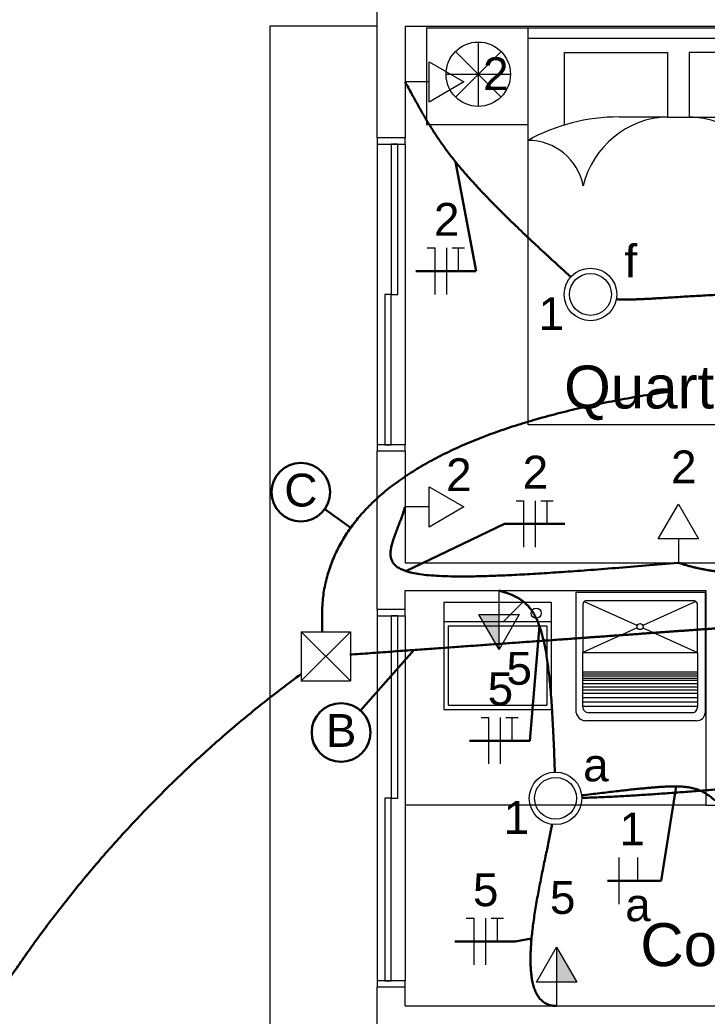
# Model space of a CAD drawing. Header units: inches. Extents: x 82 to 150, y -19 to 82.
# Drawn here: x 90.33 to 94.03, y 12.93 to 18.29 of the extents above; entities that cross this region are included whole.
import ezdxf
from ezdxf.enums import TextEntityAlignment as Align

# ---------------------------------------------------------------- set-up
doc = ezdxf.new("R2010")
doc.units = ezdxf.units.IN
doc.header["$MEASUREMENT"] = 0
doc.linetypes.add('HIDDEN', pattern=[0.375, 0.25, -0.125])
for name, color, linetype, lineweight in [('BASE', 7, 'Continuous', 5), ('DI-Fios', 1, 'Continuous', 30), ('EL-Condutos', 8, 'Continuous', 30), ('EL-Fios', 1, 'Continuous', 20), ('EL-Textos fios', 7, 'Continuous', 30), ('MOVEIS', 253, 'Continuous', 20), ('P-SIMBOL', 5, 'Continuous', 20), ('TEXTO', 7, 'Continuous', 20)]:
    doc.layers.add(name, color=color, linetype=linetype, lineweight=lineweight)
doc.styles.add('Arial', font='arial.ttf')

msp = doc.modelspace()

# ---------------------------------------------------------------- hatches: boundary and pattern name
at = {"layer": 'P-SIMBOL', "linetype": 'Continuous'}
for points in [[(92.9089, 15.0892), (92.9089, 14.9017), (92.8007, 15.0892)], [(93.2178, 13.1127), (93.2178, 13.3002), (93.326, 13.1127)]]:
    msp.add_hatch(color=256, dxfattribs=at).paths.add_polyline_path(points)

# ---------------------------------------------------------------- linework, layer by layer
at = {"layer": 'BASE'}
for p, q in [((92.2547, 17.6517), (92.2547, 18.4017)), ((92.2547, 18.2517), (91.6782, 18.2517)), ((91.6782, 18.2517), (91.6782, 1.4872)), ((92.4047, 18.2517), (92.4047, 17.6517)), ((92.4047, 18.2517), (96.3857, 18.2517)), ((92.4047, 17.6517), (92.2547, 17.6517)), ((92.2547, 15.1162), (92.2547, 15.9672)), ((92.4047, 15.9672), (92.2547, 15.9672)), ((92.4047, 15.9672), (92.4047, 15.3672)), ((92.4047, 15.3672), (97.3722, 15.3672)), ((92.4047, 15.2172), (94.0202, 15.2172)), ((92.4047, 15.1162), (92.4047, 15.2172)), ((94.0202, 15.2172), (94.0202, 14.0637)), ((92.4047, 15.1162), (92.2547, 15.1162)), ((94.0202, 14.0637), (92.4047, 14.0637)), ((94.0202, 14.0637), (94.1702, 14.0637)), ((92.4047, 13.0857), (92.2547, 13.0857)), ((92.2547, 12.7337), (92.2547, 13.0857)), ((92.4047, 12.9847), (92.4047, 13.0857)), ((92.4047, 12.9847), (97.3722, 12.9847))]:
    msp.add_line(p, q, dxfattribs=at)
at = {"layer": 'BASE', "linetype": 'Continuous'}
for p, q in [((92.2547, 17.6172), (92.2547, 16.0017)), ((92.4047, 17.6172), (92.4047, 16.0017)), ((92.2547, 15.0817), (92.2547, 13.1202)), ((92.4047, 15.0817), (92.4047, 13.1202))]:
    msp.add_line(p, q, dxfattribs=at)
for points in [[(92.2547, 17.6517), (92.2547, 17.6172), (92.4047, 17.6172), (92.4047, 17.6517)], [(92.4047, 15.9672), (92.4047, 16.0017), (92.2547, 16.0017), (92.2547, 15.9672)], [(92.2547, 15.1162), (92.2547, 15.0817), (92.4047, 15.0817), (92.4047, 15.1162)], [(92.4047, 13.0857), (92.4047, 13.1202), (92.2547, 13.1202), (92.2547, 13.0857)]]:
    msp.add_lwpolyline(points, dxfattribs=at)
for points in [[(92.3297, 17.6172), (92.3297, 16.8097), (92.3647, 16.8097), (92.3647, 17.6172), (92.3297, 17.6172), (92.3297, 17.6172)], [(92.2952, 16.8097), (92.2952, 16.0017), (92.3297, 16.0017), (92.3297, 16.8097), (92.2952, 16.8097), (92.2952, 16.8097)], [(92.3297, 15.0817), (92.3297, 14.1012), (92.3647, 14.1012), (92.3647, 15.0817), (92.3297, 15.0817), (92.3297, 15.0817)], [(92.2952, 14.1012), (92.2952, 13.1202), (92.3297, 13.1202), (92.3297, 14.1012), (92.2952, 14.1012), (92.2952, 14.1012)]]:
    msp.add_lwpolyline(points, close=True, dxfattribs=at)
at = {"layer": 'DI-Fios'}
for points in [[(92.1119, 15.5556), (91.9722, 15.6553)], [(92.4513, 14.8981), (92.1643, 14.5729)]]:
    msp.add_lwpolyline(points, dxfattribs=at)
for centre in [(91.8439, 15.7469), (92.06, 14.4547)]:
    msp.add_circle(centre, 0.1577, dxfattribs=at)
at = {"layer": 'EL-Condutos', "linetype": 'Continuous'}
for points in [[(93.2941, 16.9042), (93.2306, 16.9618), (93.1708, 17.0164), (93.1148, 17.0684), (93.0622, 17.1177), (93.013, 17.1646), (92.967, 17.2091), (92.9239, 17.2515), (92.8838, 17.2918), (92.8464, 17.3303), (92.8115, 17.367), (92.779, 17.4021), (92.7487, 17.4357), (92.7205, 17.468), (92.6943, 17.4991), (92.6697, 17.5292), (92.6468, 17.5583), (92.6253, 17.5867), (92.6051, 17.6145), (92.5861, 17.6419), (92.5679, 17.6689), (92.5506, 17.6957), (92.5339, 17.7224), (92.5178, 17.7493), (92.5019, 17.7763), (92.4862, 17.8038), (92.4705, 17.8318), (92.4547, 17.8604), (92.4385, 17.8899), (92.4219, 17.9202), (92.4047, 17.9517)], [(95.2481, 16.8139), (95.1389, 16.8167), (95.0345, 16.8188), (94.9349, 16.8203), (94.8397, 16.8212), (94.749, 16.8216), (94.6626, 16.8216), (94.5804, 16.821), (94.5022, 16.8201), (94.4279, 16.8188), (94.3573, 16.8172), (94.2904, 16.8154), (94.2271, 16.8133), (94.1671, 16.811), (94.1103, 16.8085), (94.0567, 16.806), (94.0061, 16.8033), (93.9583, 16.8007), (93.9133, 16.7981), (93.8709, 16.7955), (93.831, 16.793), (93.7934, 16.7907), (93.758, 16.7886), (93.7247, 16.7867), (93.6933, 16.7851), (93.6638, 16.7838), (93.636, 16.7828), (93.6098, 16.7822), (93.5849, 16.7821), (93.5614, 16.7825), (93.5391, 16.7834)], [(93.8722, 15.3672), (93.6959, 15.3521), (93.5329, 15.3387), (93.3829, 15.3271), (93.2452, 15.3172), (93.1195, 15.309), (93.0052, 15.3025), (92.9018, 15.2978), (92.8089, 15.2948), (92.7259, 15.2935), (92.6523, 15.294), (92.5877, 15.2962), (92.5316, 15.3001), (92.4834, 15.3058), (92.4427, 15.3132), (92.409, 15.3223), (92.3817, 15.3332), (92.3605, 15.3457), (92.3447, 15.3601), (92.334, 15.3761), (92.3277, 15.3939), (92.3255, 15.4134), (92.3268, 15.4347), (92.3311, 15.4577), (92.338, 15.4824), (92.3469, 15.5089), (92.3573, 15.5371), (92.3688, 15.567), (92.3809, 15.5987), (92.393, 15.6321), (92.4047, 15.6672)], [(94.8885, 15.3672), (94.8318, 15.3584), (94.7773, 15.3504), (94.7248, 15.3432), (94.6743, 15.3367), (94.6257, 15.3309), (94.579, 15.3259), (94.5341, 15.3215), (94.491, 15.3179), (94.4496, 15.3149), (94.4098, 15.3125), (94.3716, 15.3107), (94.335, 15.3095), (94.2998, 15.3089), (94.266, 15.3089), (94.2336, 15.3094), (94.2026, 15.3104), (94.1727, 15.3118), (94.144, 15.3138), (94.1165, 15.3162), (94.0901, 15.3191), (94.0646, 15.3224), (94.0402, 15.326), (94.0166, 15.3301), (93.9939, 15.3345), (93.972, 15.3392), (93.9508, 15.3443), (93.9303, 15.3496), (93.9104, 15.3552), (93.891, 15.3611), (93.8722, 15.3672)], [(93.2085, 14.2426), (93.2058, 14.3236), (93.2028, 14.3998), (93.1995, 14.4712), (93.1959, 14.5381), (93.1919, 14.6006), (93.1876, 14.6589), (93.1829, 14.7132), (93.1777, 14.7635), (93.1721, 14.8102), (93.1661, 14.8532), (93.1596, 14.8929), (93.1525, 14.9293), (93.1449, 14.9627), (93.1368, 14.9931), (93.128, 15.0208), (93.1186, 15.0459), (93.1086, 15.0686), (93.0979, 15.089), (93.0866, 15.1073), (93.0745, 15.1237), (93.0617, 15.1384), (93.0481, 15.1514), (93.0337, 15.163), (93.0185, 15.1732), (93.0025, 15.1824), (92.9856, 15.1906), (92.9678, 15.1981), (92.9491, 15.2049), (92.9295, 15.2112), (92.9089, 15.2172)], [(93.354, 14.1034), (93.4344, 14.1061), (93.5164, 14.1098), (93.6001, 14.1143), (93.685, 14.1195), (93.7711, 14.1252), (93.858, 14.1315), (93.9456, 14.1382), (94.0337, 14.1451), (94.122, 14.1523), (94.2103, 14.1596), (94.2984, 14.1668), (94.3861, 14.174), (94.4732, 14.181), (94.5594, 14.1876), (94.6446, 14.1939), (94.7285, 14.1996), (94.8109, 14.2048), (94.8916, 14.2092), (94.9703, 14.2129), (95.0469, 14.2156), (95.1212, 14.2174), (95.1928, 14.218), (95.2617, 14.2174), (95.3275, 14.2156), (95.3901, 14.2123), (95.4493, 14.2075), (95.5048, 14.2011), (95.5564, 14.193), (95.6039, 14.1831), (95.6471, 14.1713)], [(93.3526, 14.1172), (93.4032, 14.1231), (93.4509, 14.1287), (93.496, 14.1339), (93.5385, 14.1389), (93.5784, 14.1434), (93.6159, 14.1475), (93.6512, 14.1513), (93.6842, 14.1546), (93.7152, 14.1575), (93.7442, 14.1599), (93.7713, 14.1619), (93.7966, 14.1634), (93.8203, 14.1644), (93.8424, 14.1648), (93.863, 14.1648), (93.8823, 14.1642), (93.9003, 14.163), (93.9172, 14.1612), (93.9331, 14.1589), (93.948, 14.1559), (93.9621, 14.1523), (93.9755, 14.1481), (93.9882, 14.1432), (94.0004, 14.1376), (94.0122, 14.1313), (94.0238, 14.1243), (94.0351, 14.1166), (94.0463, 14.1082), (94.0575, 14.0989), (94.0689, 14.089)], [(93.1943, 13.961), (93.1878, 13.9279), (93.1807, 13.8927), (93.173, 13.8558), (93.1649, 13.8172), (93.1565, 13.7774), (93.1479, 13.7363), (93.1393, 13.6944), (93.1308, 13.6518), (93.1225, 13.6087), (93.1145, 13.5654), (93.107, 13.522), (93.1001, 13.4788), (93.0938, 13.4361), (93.0885, 13.3939), (93.084, 13.3526), (93.0807, 13.3124), (93.0786, 13.2734), (93.0778, 13.236), (93.0784, 13.2003), (93.0807, 13.1666), (93.0846, 13.135), (93.0904, 13.1058), (93.0982, 13.0792), (93.108, 13.0555), (93.12, 13.0348), (93.1344, 13.0173), (93.1512, 13.0034), (93.1707, 12.9932), (93.1928, 12.9869), (93.2178, 12.9847)]]:
    msp.add_spline(points, degree=3, dxfattribs=at)
at = {"layer": 'EL-Condutos', "linetype": 'HIDDEN', "ltscale": 10}
for points in [[(91.9592, 14.9978), (91.9637, 15.1839), (92.0048, 15.3538), (92.0801, 15.5082), (92.1874, 15.6477), (92.3246, 15.7729), (92.4894, 15.8844), (92.6796, 15.983), (92.8929, 16.0691), (93.1273, 16.1435), (93.3803, 16.2068), (93.6499, 16.2595), (93.9338, 16.3024), (94.2298, 16.3361), (94.5356, 16.3611), (94.8491, 16.3781), (95.1681, 16.3879), (95.4902, 16.3909), (95.8134, 16.3878), (96.1353, 16.3792), (96.4538, 16.3658), (96.7667, 16.3482), (97.0717, 16.3271), (97.3666, 16.303), (97.6492, 16.2766), (97.9172, 16.2485), (98.1686, 16.2193), (98.401, 16.1898), (98.6122, 16.1604), (98.8, 16.1319), (98.9622, 16.1049)], [(92.1065, 14.8733), (92.3277, 14.8892), (92.5352, 14.9041), (92.7301, 14.9181), (92.9132, 14.9312), (93.0856, 14.9436), (93.2482, 14.9552), (93.4021, 14.9663), (93.5481, 14.9767), (93.6873, 14.9867), (93.8206, 14.9963), (93.949, 15.0055), (94.0734, 15.0144), (94.1949, 15.0231), (94.3144, 15.0317), (94.4329, 15.0402), (94.5513, 15.0487), (94.6707, 15.0573), (94.7919, 15.066), (94.916, 15.0749), (95.044, 15.084), (95.1767, 15.0936), (95.3152, 15.1035), (95.4605, 15.1139), (95.6135, 15.1249), (95.7752, 15.1365), (95.9465, 15.1488), (96.1285, 15.1618), (96.3221, 15.1757), (96.5282, 15.1905), (96.7479, 15.2063)], [(91.846, 14.7698), (91.6372, 14.61), (91.4391, 14.4454), (91.2512, 14.2765), (91.0733, 14.1038), (90.9052, 13.9278), (90.7464, 13.7487), (90.5968, 13.5672), (90.456, 13.3837), (90.3237, 13.1985), (90.1996, 13.0121), (90.0835, 12.8251), (89.9751, 12.6377), (89.8739, 12.4505), (89.7799, 12.2638), (89.6925, 12.0783), (89.6117, 11.8942), (89.537, 11.712), (89.4682, 11.5322), (89.405, 11.3552), (89.3471, 11.1814), (89.2941, 11.0113), (89.2459, 10.8454), (89.202, 10.684), (89.1623, 10.5277), (89.1263, 10.3768), (89.0939, 10.2318), (89.0647, 10.0931), (89.0385, 9.9613), (89.0148, 9.8366), (88.9936, 9.7197)]]:
    msp.add_spline(points, degree=3, dxfattribs=at)
at = {"layer": 'EL-Fios', "color": 5}
for p, q in [((92.5236, 17.0592), (92.5653, 17.0592)), ((92.5653, 16.8092), (92.5653, 17.0592)), ((92.6278, 16.8092), (92.6278, 17.0592)), ((92.657, 17.0592), (92.7236, 17.0592)), ((92.6903, 16.9342), (92.6903, 17.0592)), ((93.0001, 15.7008), (93.0418, 15.7008)), ((93.0418, 15.4508), (93.0418, 15.7008)), ((93.1043, 15.4508), (93.1043, 15.7008)), ((93.1334, 15.7008), (93.2001, 15.7008)), ((93.1668, 15.5758), (93.1668, 15.7008)), ((92.8121, 14.5358), (92.8538, 14.5358)), ((92.8538, 14.2858), (92.8538, 14.5358)), ((92.9163, 14.2858), (92.9163, 14.5358)), ((92.9454, 14.5358), (93.0121, 14.5358)), ((92.9788, 14.4108), (92.9788, 14.5358)), ((93.5535, 13.5327), (93.5535, 13.7827)), ((93.6554, 13.6577), (93.6554, 13.7827)), ((92.733, 13.456), (92.7747, 13.456)), ((92.7747, 13.206), (92.7747, 13.456)), ((92.8372, 13.206), (92.8372, 13.456)), ((92.8664, 13.456), (92.933, 13.456)), ((92.8997, 13.331), (92.8997, 13.456))]:
    msp.add_line(p, q, dxfattribs=at)
at = {"layer": 'EL-Textos fios'}
for p, q in [((92.6756, 17.5219), (92.7861, 16.9342)), ((92.7861, 16.9342), (92.4611, 16.9342)), ((92.409, 15.3223), (92.9376, 15.5758)), ((92.9376, 15.5758), (93.2626, 15.5758)), ((93.1258, 15.0272), (93.0746, 14.4108)), ((93.0746, 14.4108), (92.7496, 14.4108)), ((93.8603, 14.1648), (93.7797, 13.6577)), ((93.7797, 13.6577), (93.491, 13.6577)), ((93.0836, 13.3478), (92.9955, 13.331)), ((92.9955, 13.331), (92.6705, 13.331))]:
    msp.add_line(p, q, dxfattribs=at)
at = {"layer": 'MOVEIS'}
for p, q in [((92.5187, 18.2432), (94.6797, 18.2432)), ((92.5187, 18.2432), (92.6972, 18.2432)), ((92.5187, 18.2432), (92.5187, 17.7237)), ((93.0647, 16.1087), (93.0647, 18.2432)), ((92.7972, 18.1662), (92.7972, 17.8202)), ((94.6797, 18.1852), (93.0647, 18.1852)), ((92.9197, 18.1157), (92.6747, 17.8707)), ((92.6747, 18.1157), (92.9197, 17.8707)), ((93.2597, 18.1097), (93.8147, 18.1097)), ((93.2597, 17.7197), (93.2597, 18.1097)), ((93.8147, 18.1097), (93.8147, 17.7632)), ((94.4852, 18.1097), (93.9302, 18.1097)), ((93.9302, 18.1097), (93.9302, 17.7632)), ((92.6242, 17.9932), (92.9702, 17.9932)), ((93.8147, 17.7632), (93.5537, 17.7632)), ((93.8147, 17.7632), (94.1907, 17.7632)), ((92.5187, 17.7237), (93.0647, 17.7237)), ((94.6797, 16.1087), (93.0647, 16.1087)), ((93.3232, 15.2097), (94.0157, 15.2097)), ((93.3232, 14.5607), (93.3232, 15.2097)), ((94.0157, 15.2097), (94.0157, 14.5597)), ((92.6117, 15.1547), (92.6117, 14.5782)), ((92.6117, 15.1547), (93.1887, 15.1547)), ((93.0362, 15.1547), (92.9322, 15.0512)), ((93.1887, 15.1547), (93.1887, 14.5782)), ((93.3662, 15.1587), (93.6522, 15.0302)), ((93.9667, 15.1582), (93.6812, 15.0302)), ((92.6347, 15.0282), (92.6347, 14.6012)), ((93.1657, 15.0282), (93.1657, 14.6012)), ((93.6517, 15.0167), (93.3582, 14.8852)), ((93.6817, 15.0167), (93.9752, 14.8852)), ((93.9752, 14.7797), (93.3582, 14.7797)), ((93.9752, 14.7682), (93.3582, 14.7682)), ((93.9752, 14.7567), (93.3582, 14.7567)), ((93.9752, 14.7452), (93.3582, 14.7452)), ((93.9752, 14.7337), (93.3582, 14.7337)), ((93.9752, 14.7167), (93.3582, 14.7167)), ((93.9752, 14.6992), (93.3582, 14.6992)), ((93.9752, 14.6817), (93.3582, 14.6817)), ((93.9752, 14.6647), (93.3582, 14.6647)), ((93.9752, 14.6417), (93.3582, 14.6417)), ((93.9752, 14.6182), (93.3582, 14.6182)), ((92.6117, 14.5782), (93.1887, 14.5782)), ((92.6347, 14.6012), (93.1657, 14.6012)), ((93.9752, 14.5952), (93.3582, 14.5952)), ((93.9697, 14.5172), (93.3702, 14.5172))]:
    msp.add_line(p, q, dxfattribs=at)
for points in [[(93.9582, 15.1622), (93.3742, 15.1622)], [(93.3582, 15.1447), (93.3582, 14.8852)], [(93.3582, 14.8852), (93.9752, 14.8852), (93.9752, 15.1437)], [(92.6117, 15.0512), (93.1887, 15.0512)], [(92.6347, 15.0282), (93.1657, 15.0282)], [(93.3582, 14.8852), (93.9752, 14.8852), (93.9752, 14.5887)], [(93.3582, 14.5942), (93.3582, 14.8852)], [(93.9482, 14.5607), (93.3917, 14.5607)]]:
    msp.add_lwpolyline(points, dxfattribs=at)
for centre, radius in [((92.7972, 17.9932), 0.1731), ((93.1082, 15.0962), 0.0271), ((93.6667, 15.0237), 0.0162)]:
    msp.add_circle(centre, radius, dxfattribs=at)
for centre, radius, start, end in [((93.5537, 16.7512), 1.0124, 90, 118.888), ((93.8322, 17.2807), 0.4841, 92.0643, 166.558), ((93.9127, 17.2807), 0.4841, 13.4422, 87.9357), ((93.0647, 17.3357), 0.3019, 11.064, 90.0505), ((93.3787, 15.1422), 0.0205, 102.103, 173.884), ((93.9542, 15.1412), 0.0212, 7.0184, 80.5046), ((93.3912, 14.5937), 0.0329, 177.073, 271.067), ((93.9437, 14.5917), 0.0315, 278.11, 354.315), ((93.3782, 14.5732), 0.0562, 192.429, 261.603), ((93.9697, 14.5637), 0.0462, 270.092, 355.528)]:
    msp.add_arc(centre, radius, start, end, dxfattribs=at)
at = {"layer": 'P-SIMBOL'}
for p, q in [((92.5327, 18.06), (92.7202, 17.9517)), ((92.5327, 17.8435), (92.5327, 18.06)), ((92.5327, 17.9517), (92.4047, 17.9517)), ((92.7202, 17.9517), (92.5327, 17.8435)), ((92.5327, 15.7755), (92.7202, 15.6672)), ((92.5327, 15.559), (92.5327, 15.7755)), ((92.5327, 15.6672), (92.4047, 15.6672)), ((92.7202, 15.6672), (92.5327, 15.559)), ((93.764, 15.4952), (93.8722, 15.6827)), ((93.8722, 15.6827), (93.9805, 15.4952)), ((93.9805, 15.4952), (93.764, 15.4952)), ((93.8722, 15.4952), (93.8722, 15.3672)), ((92.9089, 15.0892), (92.9089, 15.2172)), ((92.9089, 14.9017), (92.8007, 15.0892)), ((92.8007, 15.0892), (93.0172, 15.0892)), ((92.9089, 14.9017), (92.9089, 15.0892)), ((93.0172, 15.0892), (92.9089, 14.9017)), ((91.8451, 14.9966), (92.1101, 14.9966)), ((91.8451, 14.9966), (91.8451, 14.7316)), ((91.8451, 14.9966), (92.1101, 14.7316)), ((92.1101, 14.9966), (91.8451, 14.7316)), ((92.1101, 14.9966), (92.1101, 14.7316)), ((91.8451, 14.7316), (92.1101, 14.7316)), ((93.1095, 13.1127), (93.2178, 13.3002)), ((93.2178, 13.3002), (93.2178, 13.1127)), ((93.2178, 13.3002), (93.326, 13.1127)), ((93.326, 13.1127), (93.1095, 13.1127)), ((93.2178, 13.1127), (93.2178, 12.9847))]:
    msp.add_line(p, q, dxfattribs=at)
for centre, radius in [((93.4, 16.8095), 0.1412), ((93.4, 16.8095), 0.1125), ((93.2125, 14.101), 0.1412), ((93.2125, 14.101), 0.1125)]:
    msp.add_circle(centre, radius, dxfattribs=at)

# ---------------------------------------------------------------- texts
at = {"layer": 'TEXTO', "style": 'Arial'}
for s, height, p in [('2', 0.1765, (92.8917, 17.8547)), ('2', 0.1765, (92.6277, 17.0717)), ('f', 0.1765, (93.6167, 16.8477)), ('1', 0.1765, (93.1897, 16.5652)), ('Quarto', 0.23076, (93.7512, 16.1272)), ('2', 0.1765, (93.9012, 15.7412)), ('2', 0.1765, (92.6927, 15.6992)), ('2', 0.1765, (93.1042, 15.7132)), ('C', 0.1765, (91.8442, 15.6166)), ('5', 0.1765, (93.0172, 14.6587)), ('5', 0.1765, (92.9162, 14.5482)), ('B', 0.1765, (92.0604, 14.3244)), ('a', 0.1765, (93.4292, 14.1392)), ('1', 0.1765, (93.0022, 13.8567)), ('1', 0.1765, (93.6242, 13.7952)), ('5', 0.1765, (92.8372, 13.4682)), ('5', 0.1765, (93.2507, 13.4267)), ('a', 0.1765, (93.6552, 13.3877)), ('Cozinha', 0.23076, (94.2592, 13.1297))]:
    msp.add_text(s, height=height, dxfattribs=at).set_placement(p, align=Align.BOTTOM_CENTER)

doc.saveas('drawing.dxf')
